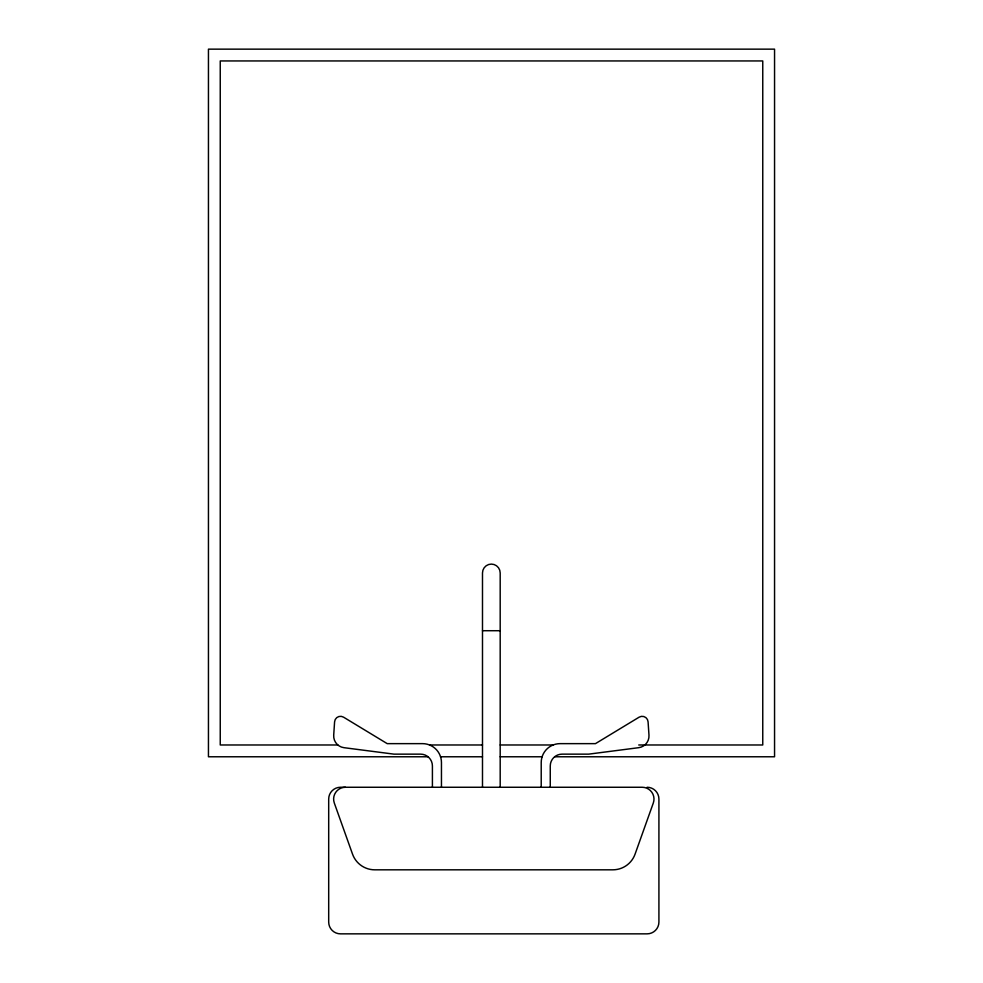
<?xml version="1.0" encoding="UTF-8"?>
<svg xmlns="http://www.w3.org/2000/svg" width="983" height="983" viewBox="0 0 983 983"><rect width="100%" height="100%" fill="white"/><g stroke="black" fill="none" stroke-linecap="round" stroke-linejoin="round"><path stroke-width="1.47" d="M482.493 630.717L500.187 630.717M337.833 744.979L220.241 744.979L220.241 60.946L762.759 60.946L762.759 744.979L638.717 744.979M429.559 744.979L482.493 744.979M500.187 744.979L553.11 744.979M428.035 756.775L208.445 756.775L208.445 49.15L774.555 49.15L774.555 756.775L554.633 756.775M440.556 756.775L482.493 756.775M500.187 756.775L542.112 756.775M550.259 787.26L550.259 765.941A11.796 11.796 0 0 1 562.055 754.145L588.682 754.145L638.717 747.682A11.796 11.796 0 0 0 648.977 735.21L648.08 721.817A5.898 5.898 0 0 0 639.147 717.16L595.465 743.64L560.089 743.64A18.874 18.874 0 0 0 541.215 762.513L541.215 787.26M500.187 787.26L500.187 572.942A8.847 8.847 0 0 0 491.34 564.095A8.847 8.847 0 0 0 482.493 572.942L482.493 787.26M441.453 787.26L441.453 762.513A18.874 18.874 0 0 0 422.579 743.64L387.216 743.64L343.534 717.16A5.898 5.898 0 0 0 334.589 721.817L333.704 735.21A11.796 11.796 0 0 0 343.964 747.682L393.999 754.145L420.626 754.145A11.796 11.796 0 0 1 432.409 765.941L432.409 787.26M345.414 787.26A11.796 11.796 0 0 0 334.306 803.025L352.541 854.153A23.592 23.592 0 0 0 374.756 869.82L612.851 869.82A23.592 23.592 0 0 0 635.067 854.153L653.302 803.025A11.796 11.796 0 0 0 642.194 787.26L340.487 787.26A11.796 11.796 0 0 0 328.691 799.056L328.691 922.054A11.796 11.796 0 0 0 340.487 933.85L647.121 933.85A11.796 11.796 0 0 0 658.917 922.054L658.917 799.056A11.796 11.796 0 0 0 647.121 787.26"/></g></svg>
